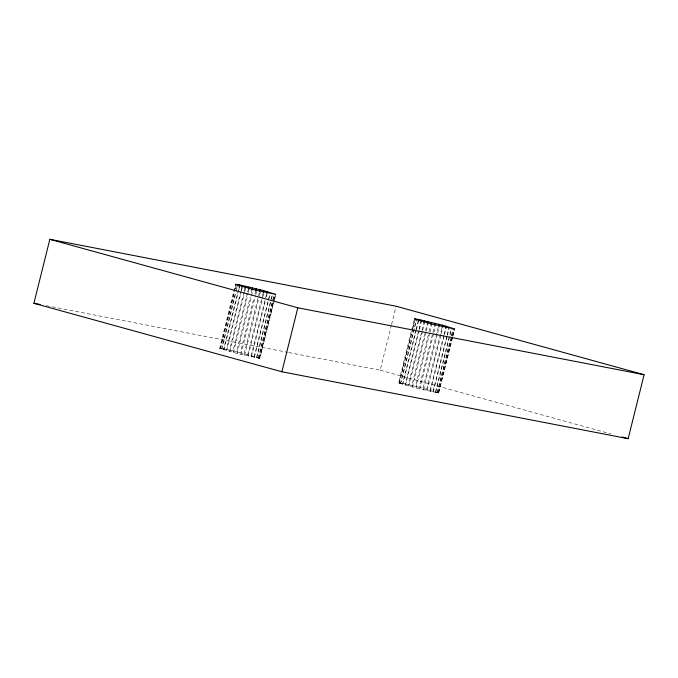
<?xml version="1.0" encoding="UTF-8"?>
<svg xmlns="http://www.w3.org/2000/svg" width="678" height="678" viewBox="0 0 678 678"><rect width="100%" height="100%" fill="white"/><g stroke="black" fill="none" stroke-linecap="round" stroke-linejoin="round"><path stroke-width="0.51" stroke-dasharray="3.39 2.54" d="M275.793 294.371L259.844 358.34L237.114 353.475L219.63 348.424L235.529 284.294M219.63 348.424L220.24 348.289L236.181 284.311M220.367 348.755L235.054 289.862M235.308 288.845L236.317 284.785M220.24 348.289L221.621 348.492L235.546 292.642M236.554 288.582L237.571 284.523M221.782 349.238L237.732 285.269M221.621 348.492L223.74 348.882L239.19 286.947M223.85 349.882L238.537 290.989M238.783 289.972L239.8 285.913M223.74 348.882L226.435 349.441L240.868 291.565M241.122 290.548L241.885 287.506M226.554 350.662L241.232 291.769M241.487 290.752L242.504 286.692M226.435 349.441L229.545 350.136L243.978 292.252M244.233 291.243L244.995 288.192M229.834 351.568L244.512 292.676M244.766 291.659L245.783 287.599M229.545 350.136L232.978 350.924L247.402 293.049M247.656 292.032L248.419 288.989M233.401 352.518L248.08 293.625M248.334 292.608L249.351 288.548M232.978 350.924L236.614 351.797L250.284 296.964M251.301 292.904L252.055 289.853M237.114 353.475L253.064 289.506M259.844 358.34L240.359 352.721L254.03 297.888M255.047 293.828L255.801 290.777M240.876 354.416L255.564 295.523M255.818 294.506L256.826 290.447M244.114 353.67L259.555 291.735M244.58 355.314L259.267 296.422M259.521 295.405L260.53 291.345M247.767 354.628L262.954 293.701M248.131 356.153L262.81 297.261M263.064 296.244L264.073 292.184M251.224 355.56L266.666 293.625M251.411 356.891L265.335 301.049M266.344 296.981L267.361 292.921M254.233 356.416L270.183 292.447M254.326 357.518L270.276 293.549M256.623 357.128L272.573 293.159M256.767 358.001L271.2 300.125M271.446 299.108L272.717 294.032M258.36 357.687L272.539 300.829M272.793 299.812L274.31 293.718M258.521 358.306L274.471 294.337M259.445 358.103L275.395 294.133M259.538 358.416L273.971 300.54M274.226 299.523L275.488 294.447M288.667 352.518L380.18 370.205L391.316 325.525M391.57 324.508L396.13 306.236M452.675 337.068L438.751 392.918L419.784 388.986L398.537 382.994L414.436 318.863M398.537 382.994L399.147 382.858L415.097 318.889M399.283 383.324L412.699 329.508M412.953 328.491L415.233 319.355M399.147 382.858L400.529 383.062L416.478 319.092M400.69 383.807L416.639 319.838M400.529 383.062L402.656 383.46L415.817 330.652M416.072 329.644L418.097 321.516M402.757 384.451L416.182 330.635M416.428 329.618L418.707 320.482M402.656 383.46L405.351 384.019L418.767 330.203M419.021 329.186L420.792 322.075M405.461 385.231L419.131 330.398M419.385 329.389L421.411 321.262M405.351 384.019L408.461 384.706L423.903 322.762M408.741 386.138L422.411 331.305M422.665 330.288L424.691 322.169M408.461 384.706L411.885 385.494L425.301 331.678M425.555 330.661L427.326 323.559M412.309 387.087L425.979 332.254M426.233 331.237L428.259 323.118M411.885 385.494L415.521 386.367L428.945 332.551M429.191 331.534L430.971 324.431M416.029 388.045L429.699 333.212M429.954 332.195L431.979 324.076M438.751 392.918L419.267 387.291L432.691 333.474M432.937 332.457L434.717 325.355M419.784 388.986L433.708 333.144M433.962 332.127L435.734 325.016M423.021 388.24L438.463 326.304M423.496 389.884L437.42 334.042M437.666 333.025L439.446 325.915M426.674 389.197L442.124 327.262M427.038 390.723L440.963 334.873M441.217 333.856L442.988 326.754M430.132 390.138L443.802 335.305M444.056 334.288L445.573 328.194M430.318 391.46L444.243 335.618M444.497 334.601L446.268 327.491M433.14 390.986L446.819 336.152M447.065 335.135L448.844 328.033M433.234 392.087L447.158 336.246M447.412 335.229L449.183 328.118M435.53 391.698L451.48 327.728M435.674 392.579L451.624 328.61M437.276 392.265L450.438 339.458M451.455 335.398L453.226 328.296M437.429 392.876L451.353 337.025M451.607 336.017L453.379 328.906M438.352 392.672L454.302 328.703M438.446 392.986L452.37 337.136M452.624 336.127L454.396 329.016M452.929 336.051L454.701 328.949M46.375 305.702L287.633 352.323M415.521 386.367L419.267 387.291M236.614 351.797L240.359 352.721M380.18 370.205L610.802 433.886"/><path stroke-width="1.02" d="M33.9 303.286L49.85 239.317L396.13 306.236L644.1 374.714L628.15 438.683L281.87 371.764L33.9 303.286L40.138 304.498M239.19 286.947L239.69 284.913L263.717 290.659L275.793 294.371L253.064 289.506L235.529 284.294L239.69 284.913M241.885 287.506L242.385 285.472M244.995 288.192L245.495 286.167M248.419 288.989L248.928 286.955M252.055 289.853L252.563 287.828M255.801 290.777L256.309 288.752M259.555 291.735L260.064 289.701M263.208 292.693L263.717 290.659M266.666 293.625L267.174 291.591M281.87 371.764L297.82 307.795L644.1 374.714M418.097 321.516L418.606 319.491L442.624 325.228L454.701 328.949L431.979 324.076L414.436 318.863L418.606 319.491M420.792 322.075L421.301 320.05M423.903 322.762L424.411 320.736M427.326 323.559L427.835 321.525M430.971 324.431L431.471 322.397M434.717 325.355L435.217 323.321M438.463 326.304L438.971 324.27M442.124 327.262L442.624 325.228M445.573 328.194L446.082 326.169M49.85 239.317L297.82 307.795M622.031 436.988L628.15 438.683"/></g></svg>
